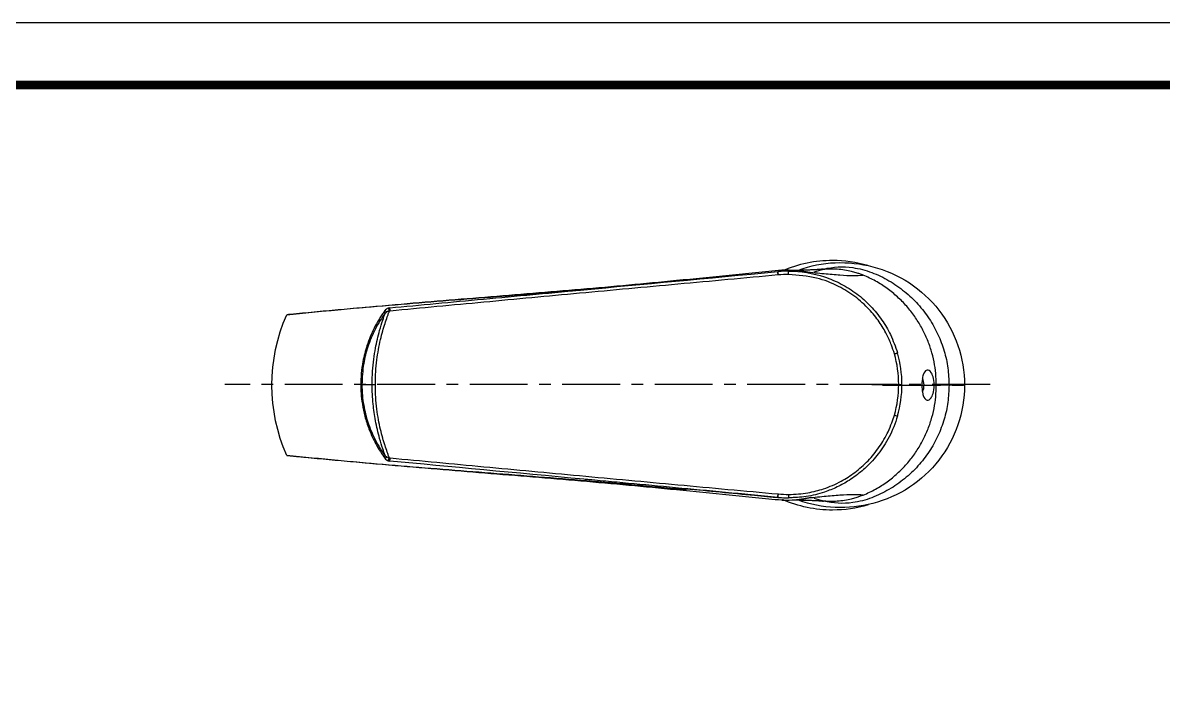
# Model space of a CAD drawing. Extents: x 0 to 790, y 0 to 579.
# Drawn here: x 329 to 575.6, y 436.7 to 578.8 of the extents above; entities that cross this region are included whole.
import ezdxf

# ---------------------------------------------------------------- set-up
doc = ezdxf.new("R2010")
doc.units = 0
doc.header["$LTSCALE"] = 10
doc.header["$MEASUREMENT"] = 0
doc.linetypes.add('CENTER', pattern=[2, 1.25, -0.25, 0.25, -0.25])
doc.layers.get('0').update_dxf_attribs({"linetype": 'CONTINUOUS'})
doc.layers.add('1', color=7, linetype='CONTINUOUS')
doc.layers.add('30', color=7, linetype='CONTINUOUS', true_color=0xffffff)

msp = doc.modelspace()

# ---------------------------------------------------------------- linework, layer by layer
at = {"ltscale": 0.5}
msp.add_lwpolyline([(0, 0), (789.88, 0), (789.88, 578.76), (0, 578.76)], close=True, dxfattribs=at)
at = {"color": 5, "linetype": 'ByBlock', "lineweight": 200, "const_width": 1.82}
msp.add_lwpolyline([(12.7, 24.78), (777.1, 24.78), (777.1, 565.32), (12.7, 565.32)], close=True, dxfattribs=at)
at = {"layer": '1', "color": 7, "linetype": 'Continuous'}
for p, q in [((492.32, 525), (492.25, 525)), ((492.25, 476.22), (492.29, 476.22)), ((492.29, 476.22), (492.32, 476.22))]:
    msp.add_line(p, q, dxfattribs=at)
at = {"layer": '1', "color": 7, "linetype": 'Continuous', "extrusion": (0, 0, -1)}
for start, end in [(66.4479, 90), (90, 106.3408), (270, 293.5631), (253.513, 270)]:
    msp.add_arc((-504.1, 500.47), 27, start, end, dxfattribs=at)
at = {"layer": '1', "color": 7, "linetype": 'Continuous'}
for centre, major_axis, ratio, start_param, end_param in [((492.33, 524.2), (0.074, -0.797), 0.001576, 1.65427, 3.141593), ((492.4, 524.21), (0.074, -0.797), 0.001576, 1.654117, 3.141593), ((492.33, 477.02), (-0.074, -0.797), 0.001562, 6.283036, 7.770509), ((492.4, 477.01), (-0.074, -0.797), 0.001562, 0.00011, 1.487475)]:
    msp.add_ellipse(centre, major_axis=major_axis, ratio=ratio, start_param=start_param, end_param=end_param, dxfattribs=at)
for points, knots in [([(408.39, 517.17), (414.91, 517.78), (425.04, 518.73), (437.48, 519.89), (443.85, 520.48), (447.07, 520.78), (448.69, 520.93), (449.39, 521), (449.86, 521.04), (450.13, 521.07), (462.74, 522.24), (476.72, 523.55), (492.25, 525)], [0, 0, 0, 0, 0.25, 0.375, 0.4375, 0.46875, 0.484375, 0.492188, 0.492188, 0.5, 0.5, 1, 1, 1, 1]), ([(492.32, 524.27), (485.09, 523.6), (470.79, 522.29), (449.57, 520.33), (428.85, 518.4), (415.2, 517.11), (408.45, 516.48)], [0, 0, 0, 0, 0.2587, 0.511595, 0.758699, 1, 1, 1, 1]), ([(494.6, 525.11), (494.35, 525.11), (493.84, 525.1), (493.08, 525.07), (492.58, 525.03), (492.32, 525)], [0, 0, 0, 0, 0.333341, 0.666682, 1, 1, 1, 1]), ([(494.6, 524.37), (494.6, 524.55), (494.6, 524.76), (494.6, 525.04), (494.6, 525.11), (494.6, 525.11)], [0, 0, 0, 0, 0.5, 0.5, 1, 1, 1, 1]), ([(494.6, 525.11), (494.6, 525.11), (497.21, 525.11), (501.18, 524.47), (506.02, 522.41), (509.39, 520.28), (512.36, 517.65), (514.79, 514.65), (516.81, 511.26), (517.67, 508.77), (518.13, 507.42)], [0, 0, 0, 0, 0.000028, 0.248523, 0.373927, 0.499293, 0.626621, 0.74964, 0.865414, 1, 1, 1, 1]), ([(517.46, 507.23), (517.26, 507.86), (516.8, 509.3), (515.74, 511.64), (514.19, 514.26), (511.93, 517.06), (509, 519.71), (505.18, 522.06), (500.37, 523.95), (496.64, 524.22), (494.6, 524.37)], [0, 0, 0, 0, 0.064879, 0.148434, 0.250087, 0.362772, 0.499855, 0.634744, 0.801113, 1, 1, 1, 1]), ([(407.09, 516.25), (406.9, 515.98), (406.52, 515.43), (405.8, 514.29), (404.65, 512.2), (403.41, 509.22), (402.56, 505.88), (402.16, 503.06), (402.12, 501.39), (402.1, 500.61)], [0, 0, 0, 0, 0.05993, 0.120206, 0.241778, 0.488895, 0.699755, 0.859864, 1, 1, 1, 1]), ([(407.39, 516), (407.01, 515.48), (406.2, 514.37), (404.85, 511.98), (403.57, 508.88), (402.55, 504.87), (402.41, 502.12), (402.34, 500.61)], [0, 0, 0, 0, 0.117488, 0.250539, 0.500372, 0.725795, 1, 1, 1, 1]), ([(404.56, 500.61), (404.58, 501.57), (404.62, 503.41), (404.88, 506.02), (405.34, 508.97), (406.01, 511.78), (406.75, 514.29), (407.2, 515.51), (407.39, 516)], [0, 0, 0, 0, 0.182692, 0.349404, 0.500025, 0.749966, 0.899139, 1, 1, 1, 1]), ([(405.25, 500.61), (405.27, 501.54), (405.3, 503.31), (405.62, 506.57), (406.14, 509.51), (406.8, 512.12), (407.32, 513.75), (407.68, 514.86), (407.93, 515.54), (408.05, 515.85), (408.16, 516.13), (408.23, 516.33), (408.27, 516.41), (408.29, 516.44)], [0, 0, 0, 0, 0.171242, 0.327416, 0.60318, 0.721744, 0.827375, 0.920055, 0.937705, 0.960819, 0.983535, 0.992914, 1, 1, 1, 1]), ([(408.03, 517.09), (407.89, 517.03), (407.62, 516.91), (407.42, 516.68), (407.32, 516.56)], [0, 0, 0, 0, 0.497089, 1, 1, 1, 1]), ([(408.29, 516.44), (408.17, 516.44), (407.97, 516.43), (407.79, 516.33), (407.71, 516.28)], [0, 0, 0, 0, 0.549502, 1, 1, 1, 1]), ([(402.1, 500.61), (402.11, 499.95), (402.14, 498.52), (402.42, 496.23), (402.96, 493.66), (403.73, 491.27), (404.55, 489.32), (405.3, 487.83), (406.1, 486.42), (406.75, 485.47), (407.09, 484.97)], [0, 0, 0, 0, 0.119193, 0.257152, 0.413872, 0.589341, 0.7084, 0.794133, 0.890409, 1, 1, 1, 1]), ([(402.34, 500.61), (402.36, 499.82), (402.4, 498.31), (402.69, 496.17), (403.09, 494.25), (403.81, 491.74), (404.84, 489.24), (406.04, 487.14), (406.8, 485.99), (407.19, 485.48), (407.39, 485.22)], [0, 0, 0, 0, 0.143261, 0.274281, 0.393125, 0.499811, 0.749537, 0.882508, 0.940194, 1, 1, 1, 1]), ([(407.39, 485.22), (407.2, 485.71), (406.75, 486.93), (406.01, 489.44), (405.24, 492.67), (404.79, 495.87), (404.59, 498.49), (404.57, 499.9), (404.56, 500.61)], [0, 0, 0, 0, 0.100842, 0.250039, 0.499984, 0.731861, 0.86487, 1, 1, 1, 1]), ([(408.29, 484.78), (408.2, 484.97), (408.03, 485.36), (407.73, 486.24), (407.41, 487.19), (407.08, 488.21), (406.74, 489.37), (406.33, 490.96), (405.9, 493.05), (405.55, 495.36), (405.3, 497.91), (405.27, 499.68), (405.25, 500.61)], [0, 0, 0, 0, 0.038443, 0.079979, 0.172673, 0.223877, 0.278315, 0.39687, 0.528335, 0.672685, 0.828867, 1, 1, 1, 1]), ([(494.6, 476.85), (495.32, 476.87), (496.7, 476.9), (498.68, 477.18), (500.49, 477.56), (502.94, 478.28), (505.81, 479.52), (509.05, 481.59), (511.84, 484.07), (514.28, 487.04), (515.9, 489.87), (516.9, 492.22), (517.29, 493.44), (517.46, 493.99)], [0, 0, 0, 0, 0.070152, 0.135349, 0.195569, 0.250662, 0.385903, 0.500496, 0.625305, 0.750113, 0.874965, 0.943725, 1, 1, 1, 1]), ([(518.13, 493.8), (517.88, 493), (517.38, 491.45), (516.37, 489.29), (515.25, 487.36), (514.04, 485.66), (512.51, 483.82), (510.44, 481.83), (507.86, 479.93), (505.11, 478.41), (502.01, 477.17), (498.49, 476.28), (495.86, 476.17), (494.6, 476.11)], [0, 0, 0, 0, 0.079656, 0.154798, 0.225426, 0.291542, 0.353147, 0.452474, 0.563509, 0.656899, 0.750404, 0.880526, 1, 1, 1, 1]), ([(407.32, 484.66), (407.42, 484.54), (407.62, 484.31), (407.89, 484.19), (408.03, 484.13)], [0, 0, 0, 0, 0.502919, 1, 1, 1, 1]), ([(407.71, 484.94), (407.8, 484.89), (407.97, 484.79), (408.18, 484.78), (408.29, 484.78)], [0, 0, 0, 0, 0.46895, 1, 1, 1, 1]), ([(492.25, 476.22), (484.52, 476.94), (473.47, 477.98), (461.57, 479.09), (455.86, 479.62), (453.07, 479.88), (451.69, 480.01), (451.1, 480.06), (450.71, 480.1), (450.55, 480.11), (435.43, 481.52), (421.45, 482.83), (408.39, 484.05)], [0, 0, 0, 0, 0.25, 0.375, 0.4375, 0.46875, 0.484375, 0.492187, 0.492187, 0.5, 0.5, 1, 1, 1, 1]), ([(408.45, 484.74), (415.2, 484.11), (428.85, 482.82), (449.57, 480.89), (470.79, 478.93), (485.09, 477.62), (492.32, 476.95)], [0, 0, 0, 0, 0.241301, 0.488405, 0.7413, 1, 1, 1, 1])]:
    msp.add_open_spline(points, degree=3, knots=knots, dxfattribs=at)
for points in [[(492.39, 524.27), (492.37, 524.27), (492.35, 524.27), (492.32, 524.27)], [(494.6, 524.37), (493.86, 524.37), (493.13, 524.34), (492.39, 524.27)], [(407.09, 516.25), (407.16, 516.35), (407.24, 516.46), (407.32, 516.56)], [(407.39, 516), (407.5, 516.1), (407.6, 516.19), (407.71, 516.28)], [(408.39, 517.17), (408.27, 517.15), (408.15, 517.12), (408.03, 517.09)], [(408.45, 516.48), (408.4, 516.47), (408.34, 516.46), (408.29, 516.44)], [(518.4, 500.61), (518.4, 502.85), (518.08, 505.08), (517.46, 507.23)], [(519.1, 500.61), (519.1, 502.91), (518.77, 505.21), (518.13, 507.42)], [(402.34, 500.61), (403, 500.61), (403.75, 500.61), (404.56, 500.61)], [(404.56, 500.61), (404.77, 500.61), (405.01, 500.61), (405.25, 500.61)], [(512.6, 500.61), (514.53, 500.61), (516.47, 500.61), (518.4, 500.61)], [(517.46, 493.99), (518.08, 496.14), (518.4, 498.38), (518.4, 500.61)], [(518.13, 493.8), (518.77, 496.01), (519.1, 498.31), (519.1, 500.61)], [(517.46, 493.99), (517.79, 493.9), (518.13, 493.8), (518.13, 493.8)], [(407.32, 484.66), (407.24, 484.76), (407.16, 484.87), (407.09, 484.97)], [(407.32, 484.66), (407.32, 484.65), (407.49, 484.78), (407.71, 484.94)], [(407.71, 484.94), (407.6, 485.03), (407.5, 485.12), (407.39, 485.22)], [(408.03, 484.13), (408.15, 484.1), (408.27, 484.07), (408.39, 484.05)], [(408.29, 484.78), (408.34, 484.76), (408.4, 484.75), (408.45, 484.74)], [(492.32, 476.95), (492.35, 476.95), (492.37, 476.95), (492.39, 476.95)], [(492.32, 476.22), (492.58, 476.19), (493.08, 476.15), (493.84, 476.12), (494.35, 476.11), (494.6, 476.11)], [(492.39, 476.95), (493.13, 476.88), (493.86, 476.85), (494.6, 476.85)]]:
    msp.add_open_spline(points, degree=3, dxfattribs=at)
for points, weights in [([(407.39, 516), (407.19, 516.15), (407.08, 516.24), (407.09, 516.25)], [1.06882995349, 0.977038099154, 0.977056685931, 1.06888571383]), ([(407.71, 516.28), (407.47, 516.46), (407.32, 516.57), (407.32, 516.56)], [1.09085398251, 0.969715351522, 0.969715339164, 1.09085394543]), ([(408.03, 517.09), (408.04, 517.1), (408.15, 516.84), (408.29, 516.44)], [1.14244788306, 0.952519033547, 0.952517372329, 1.1424428994]), ([(408.45, 516.48), (408.41, 516.9), (408.39, 517.17), (408.39, 517.17)], [1.1424322236, 0.953164690066, 0.95252476311, 1.14051244274]), ([(517.46, 507.23), (517.86, 507.34), (518.13, 507.42), (518.13, 507.42)], [1.15356470618, 0.95516988553, 0.949009201094, 1.13508265287]), ([(402.34, 500.61), (402.19, 500.61), (402.1, 500.61), (402.1, 500.61)], [1.06887504634, 0.998004763863, 0.981826970234, 1.02034166545]), ([(518.4, 500.61), (518.82, 500.61), (519.1, 500.61), (519.1, 500.61)], [1.14414820634, 0.952371995267, 0.951951521811, 1.14288678597]), ([(407.39, 485.22), (407.19, 485.07), (407.08, 484.98), (407.09, 484.97)], [1.0502370518, 0.971706418494, 0.985245186353, 1.09085335538]), ([(408.03, 484.13), (408.04, 484.12), (408.15, 484.38), (408.29, 484.78)], [1.14244685299, 0.952522723971, 0.952517715803, 1.14243182848]), ([(408.39, 484.05), (408.39, 484.05), (408.41, 484.33), (408.45, 484.74)], [1.14065037164, 0.952524628341, 0.953118411049, 1.14243171977]), ([(494.6, 476.85), (494.6, 476.41), (494.6, 476.11), (494.6, 476.11)], [1.15338298187, 0.948938937554, 0.948872361063, 1.1531832524])]:
    msp.add_rational_spline(points, weights, degree=3, dxfattribs=at)
at = {"layer": '1', "color": 1, "linetype": 'CENTER'}
msp.add_open_spline([(538.16, 500.61), (511.71, 500.61), (509.8, 500.61), (506.87, 500.61), (503.81, 500.61), (500.74, 500.61), (497.67, 500.61), (495.62, 500.61), (494.6, 500.61), (493.85, 500.61), (493.09, 500.61), (492.34, 500.61), (478.29, 500.61), (464.24, 500.61), (450.2, 500.61), (435.21, 500.61), (420.23, 500.61), (372.72, 500.61)], degree=3, knots=[0, 0, 0, 0, 0.148345, 0.318676, 0.489007, 0.659338, 0.829669, 1, 1, 1, 2, 2, 2, 3, 3, 3, 4, 4, 4, 4], dxfattribs=at)
at = {"layer": '1', "color": 7, "linetype": 'CENTER'}
msp.add_open_spline([(514.92, 500.47), (519.92, 500.47), (532.37, 500.47)], degree=1, knots=[0, 0, 0.286623, 1, 1], dxfattribs=at)
at = {"layer": '30', "color": 7, "linetype": 'Continuous', "extrusion": (0, 0, -1)}
msp.add_arc((-420.56, 500.47), 37.67, 336.2165, 23.7835, dxfattribs=at)
at = {"layer": '30', "color": 7, "linetype": 'Continuous'}
msp.add_ellipse((520.73, 500.47), major_axis=(0, 3.25), ratio=0.965926, start_param=4.265399, end_param=5.180094, dxfattribs=at)
for points, knots in [([(470.37, 523.12), (474.16, 523.49), (477.96, 523.87), (483.65, 524.43), (485.54, 524.62), (489.34, 524.99), (491.23, 525.25), (493.13, 525.31)], [0, 0, 0, 0, 0.5, 0.5, 0.75, 0.75, 1, 1, 1, 1]), ([(502.12, 525.53), (502.11, 525.53), (502.04, 525.52), (501.73, 525.49), (501.29, 525.46), (500.74, 525.42), (500.38, 525.4), (499.87, 525.38), (499.09, 525.34), (497.96, 525.31), (496.61, 525.27), (495.73, 525.25), (495.33, 525.24)], [0, 0, 0, 0, 0.007422, 0.097694, 0.198495, 0.255647, 0.327919, 0.400442, 0.5387, 0.685555, 0.844872, 1, 1, 1, 1]), ([(496.75, 525.33), (501.81, 527.25), (507.49, 527.41), (515.59, 525.33), (518.25, 524.16), (523.14, 520.95), (525.31, 518.94), (530.63, 512.08), (532.62, 506.31), (532.62, 500.47)], [0, 0, 0, 0, 0.318763, 0.318763, 0.489072, 0.489072, 0.659381, 0.659381, 1, 1, 1, 1]), ([(500.13, 524.95), (500.81, 525.17), (503.49, 526.01), (507.83, 526.21), (512.58, 524.94), (516.33, 523.12), (519.7, 520.8), (522.63, 518.03), (525.05, 514.89), (526.95, 511.48), (528.3, 507.89), (529.13, 504.2), (529.23, 501.71), (529.28, 500.47)], [0, 0, 0, 0, 0.04841, 0.19151, 0.287529, 0.381579, 0.4742, 0.565394, 0.655162, 0.743504, 0.830423, 0.915922, 1, 1, 1, 1]), ([(502.17, 525.54), (502.48, 525.57), (503.16, 525.62), (504.01, 525.63), (505.07, 525.59), (506.31, 525.48), (507.51, 525.25), (508.53, 525.01), (509.28, 524.79), (509.98, 524.54), (510.43, 524.37), (510.64, 524.28), (510.73, 524.25)], [0, 0, 0, 0, 0.10704, 0.227658, 0.287967, 0.468895, 0.649822, 0.710131, 0.830749, 0.921213, 0.966445, 1, 1, 1, 1]), ([(408.12, 517.76), (408.16, 517.77), (411.65, 518.07), (418.59, 518.66), (432.4, 519.79), (449.67, 521.19), (463.47, 522.43), (470.37, 523.12)], [0, 0, 0, 0, 0.001832, 0.168193, 0.334555, 0.667277, 1, 1, 1, 1]), ([(498.2, 524.96), (498.15, 524.96), (497.85, 525.02), (497.48, 525.07), (497.11, 525.11), (496.97, 525.13), (496.88, 525.14), (496.86, 525.14)], [0, 0, 0, 0, 0.123687, 0.673142, 0.810506, 0.947869, 1, 1, 1, 1]), ([(499.49, 524.69), (499.25, 524.75), (498.89, 524.83), (498.46, 524.91), (498.27, 524.94), (498.2, 524.96)], [0, 0, 0, 0, 0.563415, 0.845122, 1, 1, 1, 1]), ([(498.2, 524.96), (499.65, 524.82), (501.05, 524.67), (503.49, 524.47), (504.63, 524.36), (506.73, 524.2), (507.67, 524.16), (509.29, 524.16), (510.06, 524.18), (510.73, 524.25)], [0, 0, 0, 0, 0.25, 0.25, 0.5, 0.5, 0.75, 0.75, 1, 1, 1, 1]), ([(526.53, 500.47), (526.51, 501.31), (526.46, 503), (526.07, 505.54), (525.44, 508.07), (524.53, 510.57), (523.34, 513.01), (521.88, 515.34), (520.15, 517.55), (518.15, 519.58), (515.9, 521.4), (513.43, 523.01), (511.64, 523.83), (510.73, 524.25)], [0, 0, 0, 0, 0.083131, 0.167833, 0.2541, 0.341929, 0.431312, 0.522247, 0.614726, 0.708746, 0.804301, 0.901386, 1, 1, 1, 1]), ([(448.43, 520.9), (441.93, 520.36), (431.97, 519.58), (418.56, 518.52), (408.21, 517.68), (399.59, 516.93), (393.56, 516.38), (390.54, 516.09), (388.82, 515.92), (387.96, 515.84), (387.05, 515.75), (386.57, 515.71), (386.09, 515.66)], [0, 0, 0, 0, 0.313078, 0.479042, 0.645005, 0.810969, 0.893951, 0.935442, 0.956188, 0.976933, 0.976933, 1, 1, 1, 1]), ([(526.08, 500.47), (526.08, 501.23), (525.95, 501.86), (525.68, 502.72), (525.53, 502.99), (525.09, 503.62), (524.81, 503.75), (524.3, 503.69), (524.07, 503.49), (523.76, 502.86), (523.66, 502.58), (523.49, 501.8), (523.41, 501.23), (523.41, 500.47)], [0, 0, 0, 0, 0.125, 0.125, 0.25, 0.25, 0.5, 0.5, 0.75, 0.75, 0.875, 0.875, 1, 1, 1, 1]), ([(532.62, 500.47), (532.62, 494.63), (530.63, 488.86), (525.31, 482), (523.14, 479.99), (518.25, 476.78), (515.59, 475.61), (507.49, 473.53), (501.81, 473.69), (496.74, 475.61)], [0, 0, 0, 0, 0.340597, 0.340597, 0.510895, 0.510895, 0.681194, 0.681194, 1, 1, 1, 1]), ([(529.28, 500.47), (529.23, 499.24), (529.13, 496.75), (528.3, 493.06), (526.95, 489.46), (525.05, 486.05), (522.63, 482.91), (519.7, 480.14), (516.33, 477.82), (512.58, 476), (507.83, 474.73), (503.49, 474.93), (500.81, 475.77), (500.14, 476)], [0, 0, 0, 0, 0.084079, 0.169579, 0.256499, 0.344842, 0.434611, 0.525806, 0.618428, 0.712479, 0.808499, 0.951601, 1, 1, 1, 1]), ([(510.73, 476.7), (511.64, 477.11), (513.43, 477.93), (515.9, 479.54), (518.15, 481.36), (520.15, 483.39), (521.88, 485.6), (523.34, 487.93), (524.53, 490.37), (525.44, 492.87), (526.07, 495.4), (526.46, 497.94), (526.51, 499.63), (526.53, 500.47)], [0, 0, 0, 0, 0.098614, 0.195699, 0.291254, 0.385274, 0.477753, 0.568688, 0.658071, 0.7459, 0.832167, 0.916869, 1, 1, 1, 1]), ([(519.03, 500.47), (519.55, 500.47), (520.32, 500.47), (521.81, 500.47), (522.61, 500.47), (523.41, 500.47)], [0, 0, 0, 0, 0.464627, 0.464627, 1, 1, 1, 1]), ([(523.41, 500.47), (523.41, 500.09), (523.43, 499.74), (523.5, 499.17), (523.54, 498.94), (523.66, 498.35), (523.76, 498.08), (524.07, 497.45), (524.3, 497.26), (524.81, 497.19), (525.09, 497.32), (525.53, 497.95), (525.68, 498.23), (525.95, 499.07), (526.08, 499.71), (526.08, 500.47)], [0, 0, 0, 0, 0.0625, 0.0625, 0.125, 0.125, 0.25, 0.25, 0.5, 0.5, 0.75, 0.75, 0.875, 0.875, 1, 1, 1, 1]), ([(386.09, 485.28), (386.57, 485.23), (387.05, 485.19), (387.96, 485.1), (388.82, 485.02), (390.54, 484.85), (393.56, 484.56), (399.59, 484.01), (408.21, 483.26), (418.56, 482.42), (432.36, 481.33), (449.61, 479.98), (463.4, 478.77), (470.29, 478.11)], [0, 0, 0, 0, 0.017077, 0.017077, 0.032435, 0.047793, 0.07851, 0.139942, 0.262808, 0.385673, 0.508538, 0.754269, 1, 1, 1, 1]), ([(470.37, 477.82), (463.47, 478.51), (449.67, 479.75), (432.4, 481.15), (418.59, 482.28), (411.65, 482.87), (408.16, 483.17), (408.12, 483.18)], [0, 0, 0, 0, 0.332723, 0.665445, 0.831807, 0.998168, 1, 1, 1, 1]), ([(493.13, 475.63), (491.23, 475.69), (489.34, 475.95), (485.54, 476.32), (483.65, 476.51), (477.96, 477.07), (474.16, 477.45), (470.37, 477.82)], [0, 0, 0, 0, 0.25, 0.25, 0.5, 0.5, 1, 1, 1, 1]), ([(492.58, 476.12), (490.79, 476.21), (489.01, 476.43), (482.28, 477.08), (477.34, 477.55), (472.39, 478.02)], [0, 0, 0, 0, 0.264573, 0.264573, 1, 1, 1, 1]), ([(496, 476.19), (495.55, 476.15), (495.11, 476.12), (494.63, 476.11), (494.59, 476.1), (494.56, 476.1)], [0, 0, 0, 0, 0.92871, 0.92871, 1, 1, 1, 1]), ([(496.86, 475.8), (496.88, 475.8), (496.97, 475.81), (497.11, 475.83), (497.48, 475.87), (497.85, 475.92), (498.15, 475.98), (498.2, 475.99)], [0, 0, 0, 0, 0.052131, 0.189494, 0.326858, 0.876313, 1, 1, 1, 1]), ([(510.73, 476.7), (510.06, 476.76), (509.29, 476.78), (507.67, 476.79), (506.73, 476.74), (504.63, 476.58), (503.49, 476.48), (501.05, 476.27), (499.65, 476.12), (498.2, 475.99)], [0, 0, 0, 0, 0.25, 0.25, 0.5, 0.5, 0.75, 0.75, 1, 1, 1, 1]), ([(498.2, 475.99), (498.27, 476), (498.46, 476.03), (498.89, 476.12), (499.25, 476.19), (499.49, 476.25)], [0, 0, 0, 0, 0.154878, 0.436585, 1, 1, 1, 1]), ([(510.73, 476.7), (510.64, 476.66), (510.43, 476.57), (509.98, 476.4), (509.28, 476.15), (508.53, 475.94), (507.51, 475.69), (506.31, 475.46), (505.07, 475.35), (504.01, 475.31), (503.16, 475.32), (502.49, 475.37), (502.17, 475.4)], [0, 0, 0, 0, 0.033558, 0.078795, 0.169267, 0.289897, 0.350212, 0.531157, 0.712101, 0.772416, 0.893046, 1, 1, 1, 1]), ([(495.35, 475.7), (495.4, 475.7), (496, 475.68), (497.06, 475.65), (498.47, 475.62), (499.51, 475.58), (500.29, 475.55), (501.08, 475.49), (501.73, 475.45), (502.04, 475.42), (502.11, 475.41), (502.12, 475.41)], [0, 0, 0, 0, 0.018246, 0.223704, 0.377538, 0.521864, 0.654674, 0.79632, 0.900106, 0.993943, 1, 1, 1, 1])]:
    msp.add_open_spline(points, degree=3, knots=knots, dxfattribs=at)
for points in [[(499.49, 524.69), (497.41, 525.17), (495.27, 525.38), (493.13, 525.31)], [(470.37, 523.12), (470.36, 523.08), (470.35, 523.03), (470.34, 522.99)], [(499.49, 524.69), (499.49, 524.69), (499.49, 524.69), (499.49, 524.69), (499.49, 524.69)], [(386.09, 515.67), (393.43, 516.41), (400.77, 517.12), (408.12, 517.76)], [(526.08, 500.47), (526.23, 500.47), (526.38, 500.47), (526.53, 500.47)], [(529.28, 500.47), (528.82, 500.47), (527.91, 500.47), (526.99, 500.47), (526.53, 500.47)], [(532.62, 500.47), (531.51, 500.47), (530.39, 500.47), (529.28, 500.47)], [(408.12, 483.18), (400.77, 483.82), (393.43, 484.53), (386.09, 485.27)], [(470.29, 478.11), (471, 478.04), (471.71, 477.97), (472.42, 477.9)], [(470.29, 478.11), (470.31, 478.06), (470.32, 478), (470.34, 477.95)], [(470.34, 477.95), (470.35, 477.91), (470.36, 477.86), (470.37, 477.82)], [(493.13, 475.63), (495.27, 475.56), (497.41, 475.77), (499.49, 476.25)], [(499.49, 476.25), (499.49, 476.25), (499.49, 476.25), (499.49, 476.25), (499.49, 476.25)]]:
    msp.add_open_spline(points, degree=3, dxfattribs=at)

doc.saveas('drawing.dxf')
